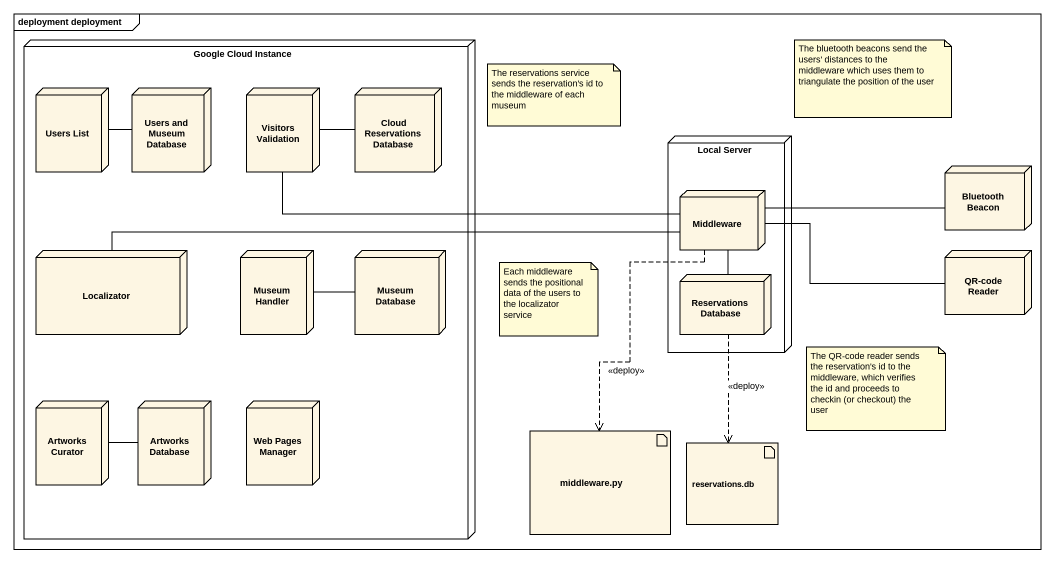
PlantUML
@startuml
mainframe deployment deployment
node "Google Cloud Instance" as Google_Cloud_Instance {
  node "Users List" as Users_List
  node "Users and Museum Database" as Users_and_Museum_Database
  node "Visitors Validation" as Visitors_Validation
  node "Cloud Reservations Database" as Cloud_Reservations_Database
  node Localizator
  node "Museum Handler" as Museum_Handler
  node "Museum Database" as Museum_Database
  node "Artworks Curator" as Artworks_Curator
  node "Artworks Database" as Artworks_Database
  node "Web Pages Manager" as Web_Pages_Manager
}
node "Local Server" as Local_Server {
  node Middleware
  node "Reservations Database" as Reservations_Database
}
node "Bluetooth Beacon" as Bluetooth_Beacon
node "QR-code Reader" as QR_code_Reader
artifact "middleware.py" as middleware_py
artifact "reservations.db" as reservations_db
Users_and_Museum_Database -left- Users_List
Cloud_Reservations_Database -left- Visitors_Validation
Bluetooth_Beacon -left- Middleware
Middleware -left- Visitors_Validation
Middleware -left- Localizator
Middleware ..> middleware_py : <<deploy>>
Museum_Database -left- Museum_Handler
QR_code_Reader -left- Middleware
Reservations_Database -up- Middleware
Reservations_Database ..> reservations_db : <<deploy>>
Artworks_Database -left- Artworks_Curator
note as N1
  The reservations service sends the reservation's id to the middleware of each museum
end note
note as N2
  The bluetooth beacons send the users' distances to the middleware which uses them to triangulate the position of the user
end note
note as N3
  Each middleware sends the positional data of the users to the localizator service
end note
note as N4
  The QR-code reader sends the reservation's id to the middleware, which verifies the id and proceeds to checkin (or checkout) the user
end note
@enduml
